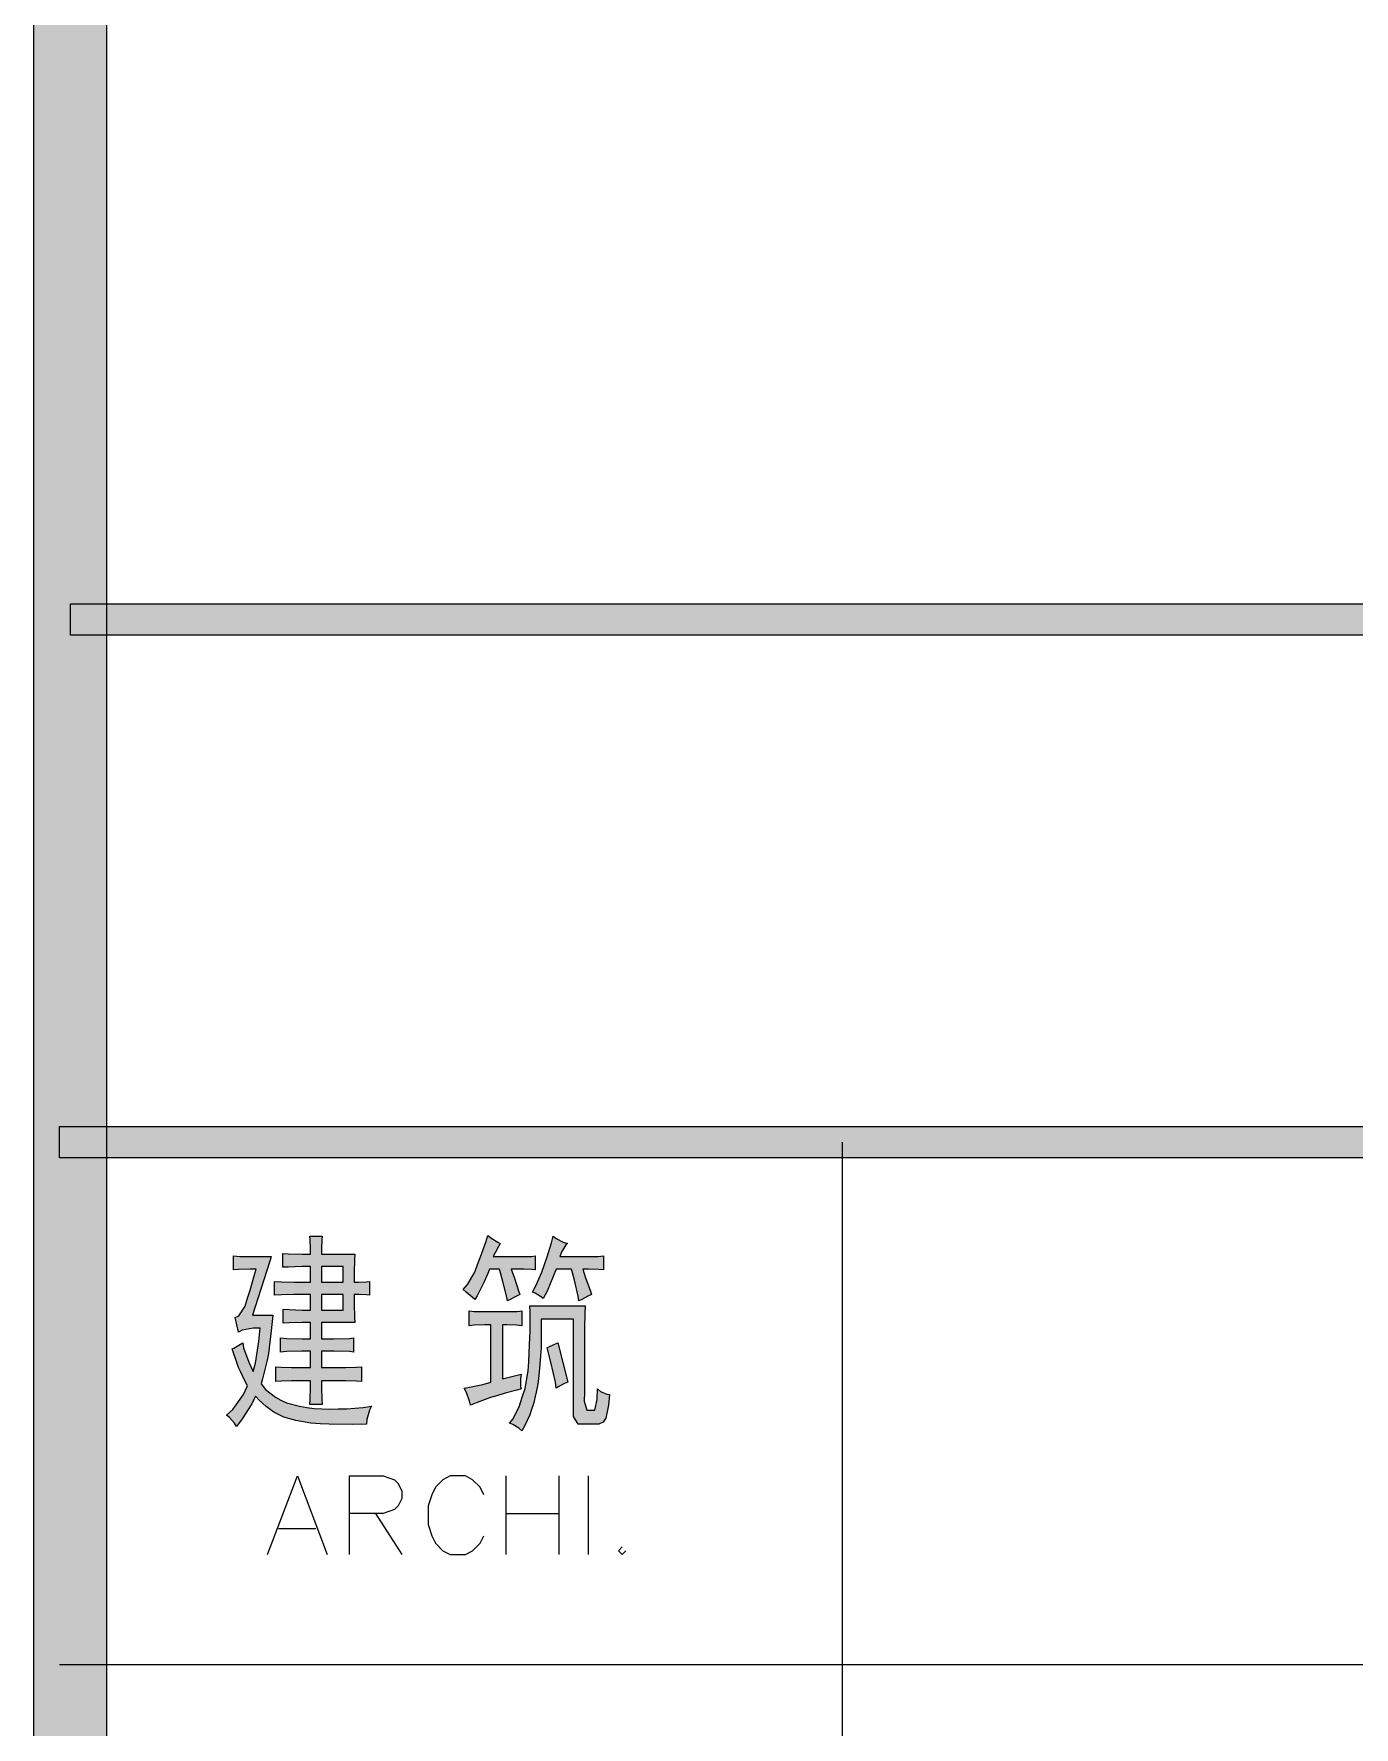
# Model space of a CAD drawing. Header units: millimetres. Extents: x 0 to 829, y 0 to 586.
# Drawn here: x 769.46 to 787.32, y 458.34 to 481.24 of the extents above; entities that cross this region are included whole.
import ezdxf

# ---------------------------------------------------------------- set-up
doc = ezdxf.new("R2010")
doc.units = ezdxf.units.MM

msp = doc.modelspace()

# ---------------------------------------------------------------- hatches: boundary and pattern name
h = msp.add_hatch(color=0)
h.dxf.hatch_style = 2
h.paths.add_polyline_path([(770.449028, 9.860139), (769.464778, 9.860139), (769.464778, 575.772139), (770.449028, 575.772139)])
h = msp.add_hatch(color=0)
h.dxf.hatch_style = 2
h.paths.add_polyline_path([(819.294639, 473.530083), (819.294639, 473.10675), (769.958667, 473.10675), (769.958667, 473.530083)])
h = msp.add_hatch(color=0)
h.dxf.hatch_style = 2
h.paths.add_polyline_path([(769.8105, 466.037083), (769.8105, 466.460417), (819.294639, 466.460417), (819.294639, 466.037083)])
h = msp.add_hatch(color=0)
h.paths.add_polyline_path([(773.204222, 464.731806), (773.204222, 464.802361), (773.200694, 464.925833), (773.197167, 464.975222), (773.362972, 464.975222), (773.359444, 464.925833), (773.355917, 464.802361), (773.355917, 464.731806), (773.803944, 464.731806), (773.800417, 464.664778), (773.796889, 464.477806), (773.796889, 464.354333), (773.853333, 464.354333), (773.959167, 464.361389), (774.005028, 464.364917), (774.005028, 464.177944), (773.962694, 464.181472), (773.860389, 464.188528), (773.796889, 464.188528), (773.796889, 464.065056), (773.800417, 463.878083), (773.803944, 463.811056), (773.355917, 463.811056), (773.355917, 463.588806), (773.518194, 463.588806), (773.733389, 463.592333), (773.786306, 463.599389), (773.786306, 463.408889), (773.736917, 463.415944), (773.521722, 463.423), (773.355917, 463.423), (773.355917, 463.20075), (773.606389, 463.20075), (773.684, 463.20075), (773.828639, 463.204278), (773.895667, 463.211333), (773.895667, 463.01025), (773.828639, 463.017306), (773.684, 463.020833), (773.606389, 463.020833), (773.355917, 463.020833), (773.355917, 462.929111), (773.359444, 462.766833), (773.362972, 462.699806), (773.197167, 462.699806), (773.200694, 462.766833), (773.204222, 462.929111), (773.204222, 463.020833), (773.013722, 463.020833), (772.950222, 463.020833), (772.812639, 463.017306), (772.738556, 463.01025), (772.738556, 463.211333), (772.809111, 463.204278), (772.950222, 463.20075), (773.020778, 463.20075), (773.204222, 463.20075), (773.204222, 463.423), (773.087806, 463.423), (772.883194, 463.415944), (772.798528, 463.408889), (772.798528, 463.599389), (772.886722, 463.592333), (773.091333, 463.588806), (773.204222, 463.588806), (773.204222, 463.811056), (773.098389, 463.811056), (772.914944, 463.804), (772.837333, 463.800472), (772.837333, 463.987444), (772.914944, 463.983917), (773.098389, 463.976861), (773.204222, 463.976861), (773.204222, 464.188528), (773.056056, 464.188528), (772.978444, 464.188528), (772.812639, 464.181472), (772.720917, 464.177944), (772.720917, 464.364917), (772.812639, 464.361389), (772.978444, 464.354333), (773.056056, 464.354333), (773.204222, 464.354333), (773.204222, 464.566), (773.091333, 464.566), (772.904361, 464.558944), (772.830278, 464.555417), (772.830278, 464.742389), (772.904361, 464.738861), (773.091333, 464.731806)])
h.paths.add_polyline_path([(773.645194, 463.976861), (773.645194, 464.188528), (773.355917, 464.188528), (773.355917, 463.976861)])
h.paths.add_polyline_path([(773.645194, 464.354333), (773.645194, 464.566), (773.355917, 464.566), (773.355917, 464.354333)])
h = msp.add_hatch(color=0)
h.dxf.hatch_style = 2
h.paths.add_polyline_path([(775.768917, 464.876444), (775.74775, 464.837639), (775.701889, 464.749444), (775.677194, 464.700056), (775.97, 464.700056), (776.058194, 464.700056), (776.195778, 464.703583), (776.245167, 464.710639), (776.245167, 464.520139), (776.202833, 464.527194), (776.089944, 464.530722), (776.019389, 464.530722), (775.920611, 464.530722), (775.962944, 464.410778), (776.019389, 464.237917), (776.037028, 464.188528), (775.991167, 464.163833), (775.9065, 464.1215), (775.871222, 464.100333), (775.860639, 464.149722), (775.807722, 464.364917), (775.761861, 464.530722), (775.627806, 464.530722), (775.603111, 464.47075), (775.553722, 464.361389), (775.532556, 464.315528), (775.507861, 464.269667), (775.458472, 464.170889), (775.426722, 464.1215), (775.391444, 464.15325), (775.310306, 464.220278), (775.2715, 464.255556), (775.327944, 464.322583), (775.426722, 464.491917), (775.465528, 464.594222), (775.504333, 464.696528), (775.574889, 464.894083), (775.603111, 464.985806), (775.656028, 464.947), (775.740694, 464.894083)])
h = msp.add_hatch(color=0)
h.dxf.hatch_style = 2
h.paths.add_polyline_path([(776.351, 464.132083), (776.315722, 464.160306), (776.245167, 464.206167), (776.209889, 464.220278), (776.252222, 464.304944), (776.333361, 464.491917), (776.368639, 464.594222), (776.407444, 464.696528), (776.463889, 464.887028), (776.485056, 464.975222), (776.527389, 464.947), (776.622639, 464.897611), (776.679083, 464.876444), (776.657917, 464.858806), (776.605, 464.770611), (776.576778, 464.700056), (776.876639, 464.700056), (776.947194, 464.700056), (777.095361, 464.703583), (777.169444, 464.710639), (777.169444, 464.520139), (777.105944, 464.527194), (776.964833, 464.530722), (776.887222, 464.530722), (776.926028, 464.414306), (776.986, 464.244972), (777.003639, 464.188528), (776.957778, 464.163833), (776.873111, 464.1215), (776.834306, 464.100333), (776.82725, 464.163833), (776.777861, 464.382556), (776.735528, 464.530722), (776.527389, 464.530722), (776.488583, 464.431944), (776.403917, 464.230861)])
h = msp.add_hatch(color=0)
h.dxf.hatch_style = 2
h.paths.add_polyline_path([(772.671528, 464.700056), (772.660944, 464.654194), (772.533944, 464.259083), (772.421056, 463.909833), (772.696222, 463.909833), (772.675056, 463.694639), (772.63625, 463.387722), (772.618611, 463.299528), (772.597444, 463.211333), (772.558639, 463.049056), (772.537472, 462.9785), (772.597444, 462.904417), (772.7315, 462.798583), (772.805583, 462.759778), (772.879667, 462.7245), (773.056056, 462.675111), (773.154833, 462.661), (773.253611, 462.646889), (773.468806, 462.636306), (773.578167, 462.639833), (773.691056, 462.643361), (773.916833, 462.661), (774.029722, 462.678639), (774.0015, 462.622194), (773.966222, 462.498722), (773.962694, 462.431694), (773.772194, 462.428167), (773.458222, 462.431694), (773.33475, 462.43875), (773.211278, 462.445806), (773.006667, 462.481083), (772.925528, 462.505778), (772.844389, 462.530472), (772.710333, 462.593972), (772.660944, 462.632778), (772.608028, 462.671583), (772.50925, 462.759778), (772.463389, 462.812694), (772.414, 462.710389), (772.283472, 462.505778), (772.205861, 462.399944), (772.177639, 462.445806), (772.110611, 462.523417), (772.071806, 462.555167), (772.156472, 462.632778), (772.297583, 462.833861), (772.354028, 462.953806), (772.31875, 463.020833), (772.258778, 463.144306), (772.234083, 463.20075), (772.212917, 463.253667), (772.167056, 463.384194), (772.145889, 463.45475), (772.167056, 463.461806), (772.237611, 463.500611), (772.290528, 463.532361), (772.301111, 463.465333), (772.371667, 463.271306), (772.431639, 463.144306), (772.459861, 463.260722), (772.505722, 463.553528), (772.523361, 463.733444), (772.431639, 463.733444), (772.283472, 463.705222), (772.230556, 463.677), (772.188222, 463.878083), (772.237611, 463.89925), (772.322278, 464.029778), (772.354028, 464.139139), (772.389306, 464.244972), (772.44575, 464.442528), (772.470444, 464.530722), (772.389306, 464.530722), (772.234083, 464.527194), (772.163528, 464.520139), (772.163528, 464.710639), (772.248194, 464.703583), (772.502194, 464.700056)])
h = msp.add_hatch(color=0)
h.dxf.hatch_style = 2
h.paths.add_polyline_path([(775.818306, 463.955694), (775.878278, 463.955694), (775.998222, 463.959222), (776.061722, 463.966278), (776.061722, 463.765194), (775.991167, 463.77225), (775.860639, 463.775778), (775.804194, 463.775778), (775.804194, 463.045528), (776.054667, 463.109028), (776.047611, 463.045528), (776.047611, 462.943222), (776.054667, 462.911472), (775.994694, 462.893833), (775.839472, 462.8515), (775.740694, 462.823278), (775.641917, 462.795056), (775.458472, 462.728028), (775.370278, 462.689222), (775.356167, 462.745667), (775.317361, 462.862083), (775.285611, 462.922056), (775.356167, 462.932639), (775.536083, 462.971444), (775.645444, 462.999667), (775.645444, 463.775778), (775.564306, 463.775778), (775.419667, 463.77225), (775.352639, 463.765194), (775.352639, 463.966278), (775.419667, 463.959222), (775.550194, 463.955694), (775.610167, 463.955694)])
h = msp.add_hatch(color=0)
h.dxf.hatch_style = 2
h.paths.add_polyline_path([(776.918972, 464.033306), (776.915444, 463.931), (776.911917, 463.736972), (776.911917, 463.64525), (776.911917, 462.865611), (776.904861, 462.745667), (776.943667, 462.622194), (776.986, 462.622194), (777.01775, 462.622194), (777.0495, 462.622194), (777.08125, 462.766833), (777.084778, 462.911472), (777.127111, 462.876194), (777.211778, 462.837389), (777.250583, 462.833861), (777.236472, 462.689222), (777.201194, 462.516361), (777.180028, 462.488139), (777.162389, 462.459917), (777.105944, 462.431694), (777.070667, 462.431694), (776.894278, 462.431694), (776.82725, 462.431694), (776.760222, 462.537528), (776.760222, 462.643361), (776.760222, 463.853389), (776.326306, 463.853389), (776.326306, 463.715806), (776.322778, 463.465333), (776.315722, 463.355972), (776.308667, 463.243083), (776.2875, 463.045528), (776.273389, 462.953806), (776.259278, 462.865611), (776.220472, 462.706861), (776.195778, 462.632778), (776.171083, 462.562222), (776.104056, 462.417583), (776.061722, 462.3435), (776.022917, 462.378778), (775.941778, 462.428167), (775.895917, 462.445806), (775.945306, 462.505778), (776.0335, 462.682167), (776.068778, 462.798583), (776.107583, 462.915), (776.149917, 463.154889), (776.156972, 463.278361), (776.164028, 463.398306), (776.171083, 463.606444), (776.174611, 463.694639), (776.174611, 463.779306), (776.174611, 463.948639), (776.171083, 464.033306)])
h = msp.add_hatch(color=0)
h.dxf.hatch_style = 2
h.paths.add_polyline_path([(776.686139, 462.999667), (776.640278, 462.982028), (776.562667, 462.943222), (776.527389, 462.922056), (776.520333, 462.999667), (776.456833, 463.271306), (776.403917, 463.465333), (776.435667, 463.482972), (776.50975, 463.514722), (776.552083, 463.532361)])

# ---------------------------------------------------------------- linework, layer by layer
at = {"color": 0, "lineweight": 0}
for points in [[(770.449028, 9.860139), (769.464778, 9.860139), (769.464778, 575.772139), (770.449028, 575.772139)], [(819.294639, 473.530083), (819.294639, 473.10675), (769.958667, 473.10675), (769.958667, 473.530083)], [(769.8105, 466.037083), (769.8105, 466.460417), (819.294639, 466.460417), (819.294639, 466.037083)], [(773.204222, 464.731806), (773.204222, 464.802361), (773.200694, 464.925833), (773.197167, 464.975222), (773.362972, 464.975222), (773.359444, 464.925833), (773.355917, 464.802361), (773.355917, 464.731806), (773.803944, 464.731806), (773.800417, 464.664778), (773.796889, 464.477806), (773.796889, 464.354333), (773.853333, 464.354333), (773.959167, 464.361389), (774.005028, 464.364917), (774.005028, 464.177944), (773.962694, 464.181472), (773.860389, 464.188528), (773.796889, 464.188528), (773.796889, 464.065056), (773.800417, 463.878083), (773.803944, 463.811056), (773.355917, 463.811056), (773.355917, 463.588806), (773.518194, 463.588806), (773.733389, 463.592333), (773.786306, 463.599389), (773.786306, 463.408889), (773.736917, 463.415944), (773.521722, 463.423), (773.355917, 463.423), (773.355917, 463.20075), (773.606389, 463.20075), (773.684, 463.20075), (773.828639, 463.204278), (773.895667, 463.211333), (773.895667, 463.01025), (773.828639, 463.017306), (773.684, 463.020833), (773.606389, 463.020833), (773.355917, 463.020833), (773.355917, 462.929111), (773.359444, 462.766833), (773.362972, 462.699806), (773.197167, 462.699806), (773.200694, 462.766833), (773.204222, 462.929111), (773.204222, 463.020833), (773.013722, 463.020833), (772.950222, 463.020833), (772.812639, 463.017306), (772.738556, 463.01025), (772.738556, 463.211333), (772.809111, 463.204278), (772.950222, 463.20075), (773.020778, 463.20075), (773.204222, 463.20075), (773.204222, 463.423), (773.087806, 463.423), (772.883194, 463.415944), (772.798528, 463.408889), (772.798528, 463.599389), (772.886722, 463.592333), (773.091333, 463.588806), (773.204222, 463.588806), (773.204222, 463.811056), (773.098389, 463.811056), (772.914944, 463.804), (772.837333, 463.800472), (772.837333, 463.987444), (772.914944, 463.983917), (773.098389, 463.976861), (773.204222, 463.976861), (773.204222, 464.188528), (773.056056, 464.188528), (772.978444, 464.188528), (772.812639, 464.181472), (772.720917, 464.177944), (772.720917, 464.364917), (772.812639, 464.361389), (772.978444, 464.354333), (773.056056, 464.354333), (773.204222, 464.354333), (773.204222, 464.566), (773.091333, 464.566), (772.904361, 464.558944), (772.830278, 464.555417), (772.830278, 464.742389), (772.904361, 464.738861), (773.091333, 464.731806)], [(775.768917, 464.876444), (775.74775, 464.837639), (775.701889, 464.749444), (775.677194, 464.700056), (775.97, 464.700056), (776.058194, 464.700056), (776.195778, 464.703583), (776.245167, 464.710639), (776.245167, 464.520139), (776.202833, 464.527194), (776.089944, 464.530722), (776.019389, 464.530722), (775.920611, 464.530722), (775.962944, 464.410778), (776.019389, 464.237917), (776.037028, 464.188528), (775.991167, 464.163833), (775.9065, 464.1215), (775.871222, 464.100333), (775.860639, 464.149722), (775.807722, 464.364917), (775.761861, 464.530722), (775.627806, 464.530722), (775.603111, 464.47075), (775.553722, 464.361389), (775.532556, 464.315528), (775.507861, 464.269667), (775.458472, 464.170889), (775.426722, 464.1215), (775.391444, 464.15325), (775.310306, 464.220278), (775.2715, 464.255556), (775.327944, 464.322583), (775.426722, 464.491917), (775.465528, 464.594222), (775.504333, 464.696528), (775.574889, 464.894083), (775.603111, 464.985806), (775.656028, 464.947), (775.740694, 464.894083)], [(776.351, 464.132083), (776.315722, 464.160306), (776.245167, 464.206167), (776.209889, 464.220278), (776.252222, 464.304944), (776.333361, 464.491917), (776.368639, 464.594222), (776.407444, 464.696528), (776.463889, 464.887028), (776.485056, 464.975222), (776.527389, 464.947), (776.622639, 464.897611), (776.679083, 464.876444), (776.657917, 464.858806), (776.605, 464.770611), (776.576778, 464.700056), (776.876639, 464.700056), (776.947194, 464.700056), (777.095361, 464.703583), (777.169444, 464.710639), (777.169444, 464.520139), (777.105944, 464.527194), (776.964833, 464.530722), (776.887222, 464.530722), (776.926028, 464.414306), (776.986, 464.244972), (777.003639, 464.188528), (776.957778, 464.163833), (776.873111, 464.1215), (776.834306, 464.100333), (776.82725, 464.163833), (776.777861, 464.382556), (776.735528, 464.530722), (776.527389, 464.530722), (776.488583, 464.431944), (776.403917, 464.230861)], [(772.671528, 464.700056), (772.660944, 464.654194), (772.533944, 464.259083), (772.421056, 463.909833), (772.696222, 463.909833), (772.675056, 463.694639), (772.63625, 463.387722), (772.618611, 463.299528), (772.597444, 463.211333), (772.558639, 463.049056), (772.537472, 462.9785), (772.597444, 462.904417), (772.7315, 462.798583), (772.805583, 462.759778), (772.879667, 462.7245), (773.056056, 462.675111), (773.154833, 462.661), (773.253611, 462.646889), (773.468806, 462.636306), (773.578167, 462.639833), (773.691056, 462.643361), (773.916833, 462.661), (774.029722, 462.678639), (774.0015, 462.622194), (773.966222, 462.498722), (773.962694, 462.431694), (773.772194, 462.428167), (773.458222, 462.431694), (773.33475, 462.43875), (773.211278, 462.445806), (773.006667, 462.481083), (772.925528, 462.505778), (772.844389, 462.530472), (772.710333, 462.593972), (772.660944, 462.632778), (772.608028, 462.671583), (772.50925, 462.759778), (772.463389, 462.812694), (772.414, 462.710389), (772.283472, 462.505778), (772.205861, 462.399944), (772.177639, 462.445806), (772.110611, 462.523417), (772.071806, 462.555167), (772.156472, 462.632778), (772.297583, 462.833861), (772.354028, 462.953806), (772.31875, 463.020833), (772.258778, 463.144306), (772.234083, 463.20075), (772.212917, 463.253667), (772.167056, 463.384194), (772.145889, 463.45475), (772.167056, 463.461806), (772.237611, 463.500611), (772.290528, 463.532361), (772.301111, 463.465333), (772.371667, 463.271306), (772.431639, 463.144306), (772.459861, 463.260722), (772.505722, 463.553528), (772.523361, 463.733444), (772.431639, 463.733444), (772.283472, 463.705222), (772.230556, 463.677), (772.188222, 463.878083), (772.237611, 463.89925), (772.322278, 464.029778), (772.354028, 464.139139), (772.389306, 464.244972), (772.44575, 464.442528), (772.470444, 464.530722), (772.389306, 464.530722), (772.234083, 464.527194), (772.163528, 464.520139), (772.163528, 464.710639), (772.248194, 464.703583), (772.502194, 464.700056)], [(773.645194, 464.354333), (773.645194, 464.566), (773.355917, 464.566), (773.355917, 464.354333)], [(773.645194, 463.976861), (773.645194, 464.188528), (773.355917, 464.188528), (773.355917, 463.976861)], [(775.818306, 463.955694), (775.878278, 463.955694), (775.998222, 463.959222), (776.061722, 463.966278), (776.061722, 463.765194), (775.991167, 463.77225), (775.860639, 463.775778), (775.804194, 463.775778), (775.804194, 463.045528), (776.054667, 463.109028), (776.047611, 463.045528), (776.047611, 462.943222), (776.054667, 462.911472), (775.994694, 462.893833), (775.839472, 462.8515), (775.740694, 462.823278), (775.641917, 462.795056), (775.458472, 462.728028), (775.370278, 462.689222), (775.356167, 462.745667), (775.317361, 462.862083), (775.285611, 462.922056), (775.356167, 462.932639), (775.536083, 462.971444), (775.645444, 462.999667), (775.645444, 463.775778), (775.564306, 463.775778), (775.419667, 463.77225), (775.352639, 463.765194), (775.352639, 463.966278), (775.419667, 463.959222), (775.550194, 463.955694), (775.610167, 463.955694)], [(776.918972, 464.033306), (776.915444, 463.931), (776.911917, 463.736972), (776.911917, 463.64525), (776.911917, 462.865611), (776.904861, 462.745667), (776.943667, 462.622194), (776.986, 462.622194), (777.01775, 462.622194), (777.0495, 462.622194), (777.08125, 462.766833), (777.084778, 462.911472), (777.127111, 462.876194), (777.211778, 462.837389), (777.250583, 462.833861), (777.236472, 462.689222), (777.201194, 462.516361), (777.180028, 462.488139), (777.162389, 462.459917), (777.105944, 462.431694), (777.070667, 462.431694), (776.894278, 462.431694), (776.82725, 462.431694), (776.760222, 462.537528), (776.760222, 462.643361), (776.760222, 463.853389), (776.326306, 463.853389), (776.326306, 463.715806), (776.322778, 463.465333), (776.315722, 463.355972), (776.308667, 463.243083), (776.2875, 463.045528), (776.273389, 462.953806), (776.259278, 462.865611), (776.220472, 462.706861), (776.195778, 462.632778), (776.171083, 462.562222), (776.104056, 462.417583), (776.061722, 462.3435), (776.022917, 462.378778), (775.941778, 462.428167), (775.895917, 462.445806), (775.945306, 462.505778), (776.0335, 462.682167), (776.068778, 462.798583), (776.107583, 462.915), (776.149917, 463.154889), (776.156972, 463.278361), (776.164028, 463.398306), (776.171083, 463.606444), (776.174611, 463.694639), (776.174611, 463.779306), (776.174611, 463.948639), (776.171083, 464.033306)], [(776.686139, 462.999667), (776.640278, 462.982028), (776.562667, 462.943222), (776.527389, 462.922056), (776.520333, 462.999667), (776.456833, 463.271306), (776.403917, 463.465333), (776.435667, 463.482972), (776.50975, 463.514722), (776.552083, 463.532361)]]:
    msp.add_lwpolyline(points, close=True, dxfattribs=at)
for points in [[(780.397361, 466.24875), (780.397361, 445.240833)], [(772.622139, 460.671333), (773.027833, 461.733194), (773.43, 460.671333)], [(773.733389, 460.671333), (773.733389, 461.733194), (774.188472, 461.733194), (774.340167, 461.680278), (774.389556, 461.630889), (774.438944, 461.528583), (774.438944, 461.429806), (774.389556, 461.3275), (774.340167, 461.278111), (774.188472, 461.225194), (773.733389, 461.225194)], [(775.550194, 461.479194), (775.500806, 461.5815), (775.3985, 461.680278), (775.299722, 461.733194), (775.095111, 461.733194), (774.996333, 461.680278), (774.894028, 461.5815), (774.844639, 461.479194), (774.79525, 461.3275), (774.79525, 461.077028), (774.844639, 460.925333), (774.894028, 460.823028), (774.996333, 460.720722), (775.095111, 460.671333), (775.299722, 460.671333), (775.3985, 460.720722), (775.500806, 460.823028), (775.550194, 460.925333)], [(775.853583, 460.671333), (775.853583, 461.733194)], [(776.562667, 461.733194), (776.562667, 460.671333)], [(776.964833, 460.671333), (776.964833, 461.733194)], [(774.086167, 461.225194), (774.438944, 460.671333)], [(775.853583, 461.225194), (776.562667, 461.225194)], [(772.773833, 461.024111), (773.278306, 461.024111)], [(777.419917, 460.773639), (777.370528, 460.720722), (777.419917, 460.671333), (777.469306, 460.720722)], [(769.8105, 459.182611), (819.294639, 459.182611)]]:
    msp.add_lwpolyline(points, dxfattribs=at)

doc.saveas('drawing.dxf')
